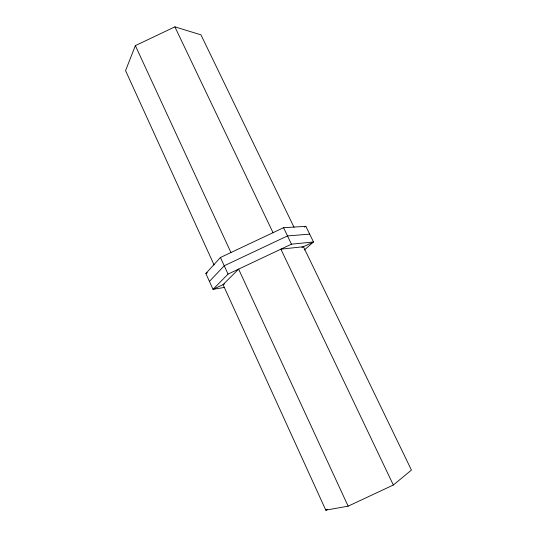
<?xml version="1.0" encoding="UTF-8"?>
<svg xmlns="http://www.w3.org/2000/svg" width="537" height="537" viewBox="0 0 537 537"><rect width="100%" height="100%" fill="white"/><g stroke="black" fill="none" stroke-linecap="round" stroke-linejoin="round"><path stroke-width="0.81" d="M294.028 227.279L200.959 34.838L174.887 26.85L135.364 45.632L125.564 70.636L214.102 264.989M224.513 287.389L213.014 289.356L205.852 273.514L220.438 257.492L283.549 227.708L305.862 226.332L313.487 241.986L304.291 250.027M209.423 281.415L224.238 265.768L287.496 235.924L309.668 234.139M301.908 247.443L313.487 241.986L291.463 244.181L228.05 274.085L213.014 289.356L224.567 283.905M393.339 485.018L411.436 470.07L303.425 246.725L280.885 249.168L393.339 485.018L348.137 506.169L325.791 510.15L223.05 284.623L238.609 269.104L348.137 506.169M327.114 509.157L325.791 510.15L327.302 509.438M205.852 273.514L207.369 272.796M304.345 227.044L305.862 226.332M283.549 227.708L291.463 244.181M174.887 26.85L273.024 232.675M135.364 45.632L230.95 252.531M220.438 257.492L228.05 274.085"/></g></svg>
